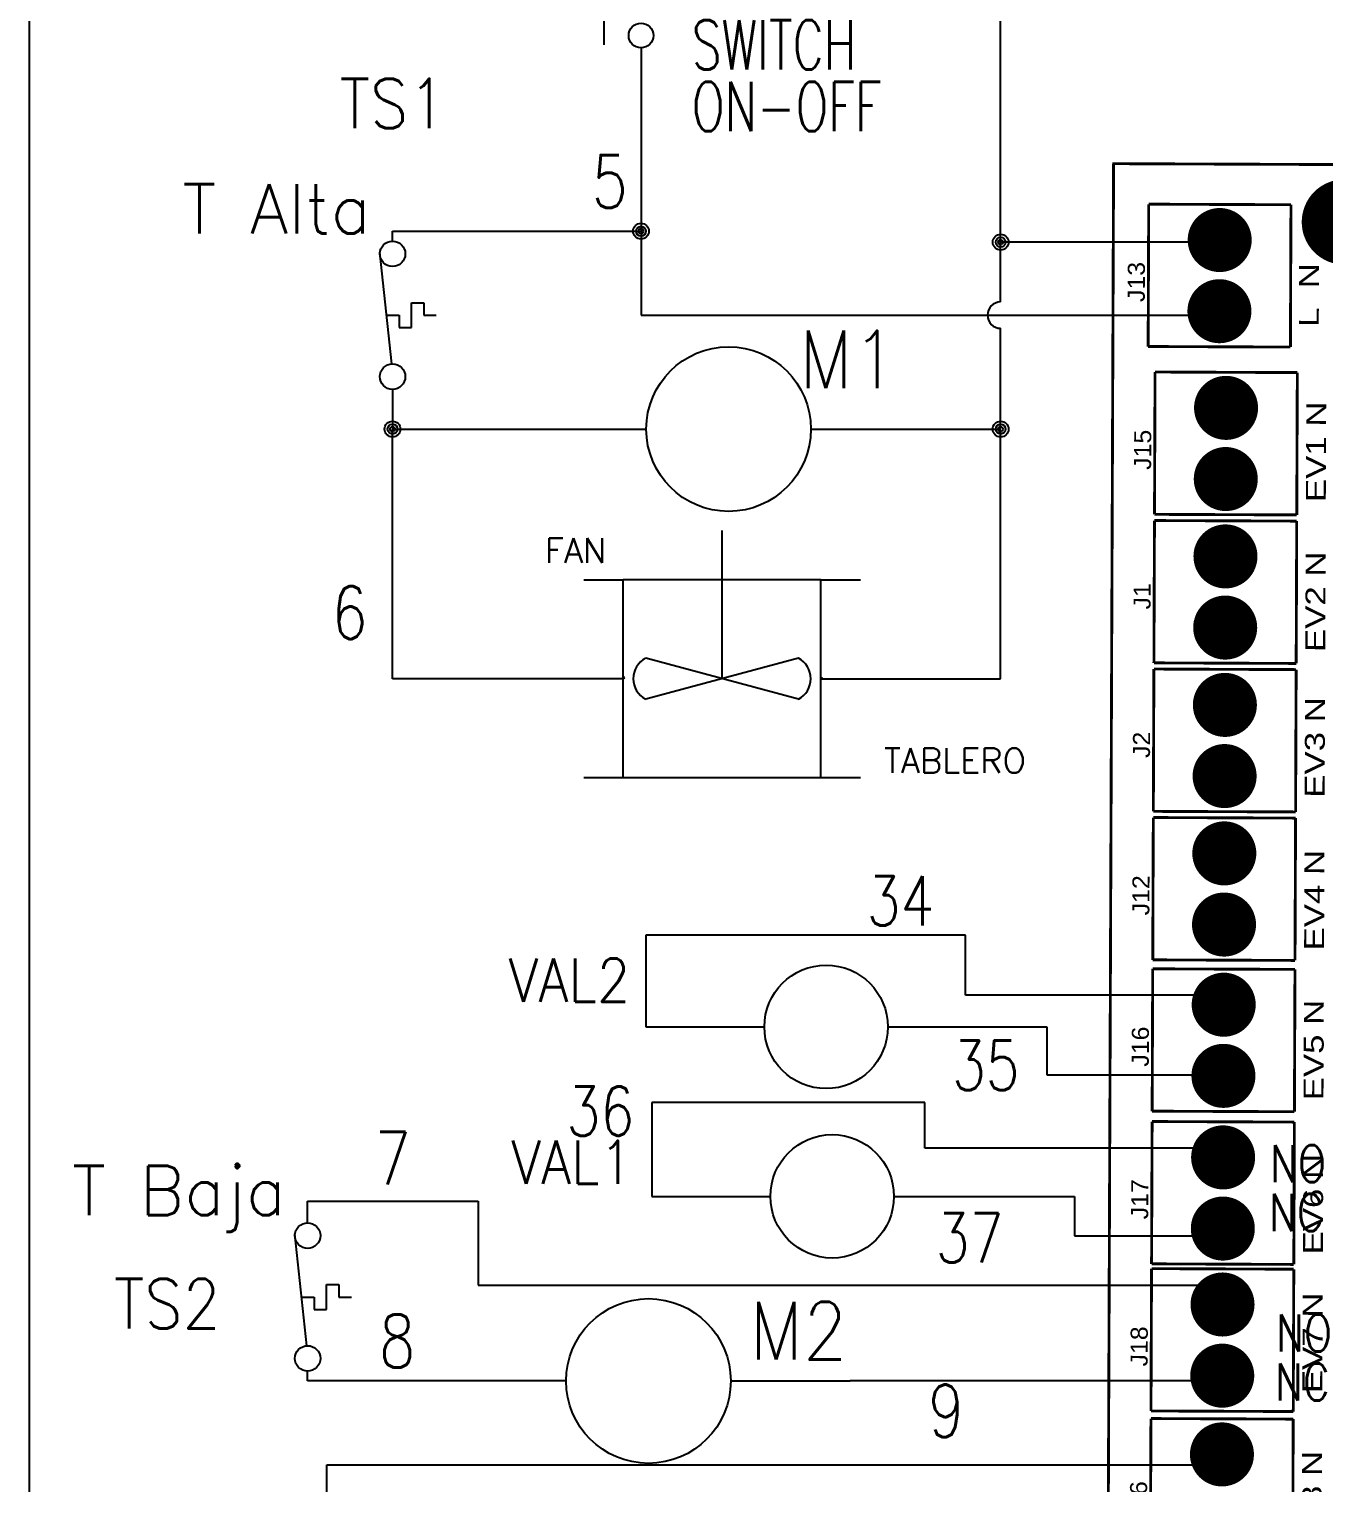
# Model space of a CAD drawing. Header units: millimetres. Extents: x 2766.7 to 2787.4, y 1526.7 to 1542.9.
# Drawn here: x 2766.67 to 2771.59, y 1534.52 to 1540.04 of the extents above; entities that cross this region are included whole.
import ezdxf
from ezdxf.enums import TextEntityAlignment as Align

# ---------------------------------------------------------------- set-up
doc = ezdxf.new("R2010")
doc.units = ezdxf.units.MM
for name, color, linetype in [('BLK_12AWG', 7, 'Continuous'), ('DESC', 250, 'Continuous'), ('MISC', 7, 'Continuous'), ('SYMS', 7, 'Continuous'), ('TAGS', 150, 'Continuous'), ('TERMS', 123, 'Continuous'), ('WIREFIXED', 7, 'Continuous'), ('WIRENO', 250, 'Continuous'), ('WIRES', 7, 'Continuous'), ('XREF', 7, 'Continuous')]:
    doc.layers.add(name, color=color, linetype=linetype)
doc.styles.get("Standard").update_dxf_attribs({"font": 'arial.ttf'})
doc.styles.add('WD', font='romans.shx')

# ---------------------------------------------------------------- blocks, each defined once
blk = doc.blocks.new('VPB11')
for p, q in [((-0.0938, 0.1849), (-0.0938, -0.1801)), ((-0.2022, 0), (-0.0938, 0))]:
    blk.add_line(p, q)
for centre in [(0, 0.1562), (0, -0.1562)]:
    blk.add_circle(centre, 0.0312)
at = {"style": 'WD'}
for tag, p, width in [('INST', (0.1269, 0.3902), 0.7), ('LOC', (0.1269, 0.2206), 0.7), ('TAG1', (0.1269, 0.0644), 0.9), ('XREF', (0.1287, -0.09), 0.7), ('DESC1', (0.1287, -0.242), 0.7), ('DESC2', (0.1287, -0.3982), 0.7)]:
    blk.add_attdef(tag, p, '', height=0.125, dxfattribs=dict(at, width=width))
at = {"linetype": 'Continuous', "style": 'WD'}
for tag, height, flags, p in [('TERM01', 0.125, 8, (-0.055, 0.2223)), ('CAT', 0.01, 9, (-0.1421, -0.0731)), ('MFG', 0.01, 9, (-0.1421, -0.0881))]:
    blk.add_attdef(tag, text='', height=height, dxfattribs=dict(at, flags=flags)).set_placement(p, align=Align.RIGHT)
at = {"color": 7, "style": 'WD', "flags": 1}
for tag, p in [('X2TERM01', (0, 0.1875)), ('X8TERM02', (0, -0.1875))]:
    blk.add_attdef(tag, p, '', height=0.0125, dxfattribs=at)
at = {"color": 7, "style": 'WD'}
for tag, p in [('X4LINK', (-0.2656, 0)), ('X1LINK', (0, 0))]:
    blk.add_attdef(tag, p, '', height=0.01, dxfattribs=at)
at = {"style": 'WD'}
for tag, flags, p in [('FAMILY', 9, (-0.1421, -0.0365)), ('CONTACT', 1, (-0.1421, -0.0531))]:
    blk.add_attdef(tag, text='', height=0.01, dxfattribs=dict(at, flags=flags)).set_placement(p, align=Align.RIGHT)
at = {"linetype": 'Continuous', "style": 'WD', "flags": 9}
blk.add_attdef('ASSYCODE', text='', height=0.01, dxfattribs=at).set_placement((-0.1551, -0.1064), align=Align.CENTER)
at = {"linetype": 'Continuous', "style": 'WD', "flags": 8}
blk.add_attdef('TERM02', text='', height=0.125, dxfattribs=at).set_placement((-0.0407, -0.2291), align=Align.TOP_RIGHT)
blk = doc.blocks.new('VTS12')
at = {"linetype": 'Continuous'}
blk.add_line((-0.002, -0.1231), (-0.0326, 0.1594), dxfattribs=at)
for p, q in [((-0.0153, 0), (0.0168, 0)), ((0.0168, 0), (0.0168, -0.0312)), ((0.0481, -0.0312), (0.0481, 0.0312)), ((0.0481, 0.0312), (0.0793, 0.0312)), ((0.0793, 0.0312), (0.0793, 0)), ((0.0793, 0), (0.1106, 0)), ((0.0168, -0.0312), (0.0481, -0.0312))]:
    blk.add_line(p, q)
for centre in [(0, 0.1553), (0, -0.1553)]:
    blk.add_circle(centre, 0.0322)
at = {"style": 'WD'}
for tag, p, width in [('INST', (0.1894, 0.3902), 0.7), ('LOC', (0.1894, 0.2206), 0.7), ('TAG1', (0.1894, 0.0644), 0.9), ('XREF', (0.1912, -0.09), 0.7), ('DESC1', (0.1912, -0.242), 0.7), ('DESC2', (0.1912, -0.3982), 0.7), ('RATING1', (0.1875, -0.5545), 0.7), ('WDTAGALT', (0.1868, -0.7158), 0.7)]:
    blk.add_attdef(tag, p, '', height=0.125, dxfattribs=dict(at, width=width))
at = {"linetype": 'Continuous', "style": 'WD'}
for tag, height, flags, p in [('TERM01', 0.125, 8, (-0.055, 0.2066)), ('CAT', 0.01, 9, (-0.0796, -0.0731)), ('MFG', 0.01, 9, (-0.0796, -0.0881))]:
    blk.add_attdef(tag, text='', height=height, dxfattribs=dict(at, flags=flags)).set_placement(p, align=Align.RIGHT)
at = {"color": 7, "style": 'WD', "flags": 1}
for tag, p in [('X2TERM01', (0, 0.1875)), ('X8TERM02', (0, -0.1875))]:
    blk.add_attdef(tag, p, '', height=0.0125, dxfattribs=at)
at = {"color": 7, "style": 'WD'}
for tag, p in [('X4LINK', (-0.1094, 0)), ('X1LINK', (0.1562, 0))]:
    blk.add_attdef(tag, p, '', height=0.01, dxfattribs=at)
at = {"style": 'WD'}
for tag, flags, p in [('FAMILY', 9, (-0.0796, -0.0365)), ('CONTACT', 1, (-0.0796, -0.0531))]:
    blk.add_attdef(tag, text='', height=0.01, dxfattribs=dict(at, flags=flags)).set_placement(p, align=Align.RIGHT)
at = {"linetype": 'Continuous', "style": 'WD', "flags": 9}
blk.add_attdef('ASSYCODE', text='', height=0.01, dxfattribs=at).set_placement((-0.0938, -0.125), align=Align.CENTER)
at = {"linetype": 'Continuous', "style": 'WD', "flags": 8}
blk.add_attdef('TERM02', text='', height=0.125, dxfattribs=at).set_placement((-0.0407, -0.2134), align=Align.TOP_RIGHT)
blk = doc.blocks.new('VM1_AXIAL_FLOW_FAN1')
for p, q in [((0, 0), (0, 0.75)), ((-0.7, 0.5), (-0.5, 0.5)), ((-0.5, -0.5), (-0.5, 0.5)), ((0.5, 0.5), (-0.5, 0.5)), ((0.5, -0.5), (0.5, 0.5)), ((0.5, 0.5), (0.7, 0.5)), ((0.3864, -0.1035), (-0.3864, 0.1035)), ((0.3864, 0.1035), (-0.3864, -0.1035)), ((-0.7, -0.5), (-0.5, -0.5)), ((-0.5, -0.5), (0.5, -0.5)), ((0.5, -0.5), (0.7, -0.5))]:
    blk.add_line(p, q)
for centre, start, end in [((-0.3333, 0), 117.1247, 242.8753), ((0.3333, 0), 297.1247, 62.8753)]:
    blk.add_arc(centre, 0.1163, start, end)
at = {"style": 'WD'}
for tag, height, p in [('INST', 0.125, (-0.5855, 0.9568)), ('LOC', 0.125, (-0.5876, 0.7768)), ('TAG1', 0.125, (-0.5855, 0.5862)), ('TERM01', 0.0625, (-0.5105, 0.0158))]:
    blk.add_attdef(tag, text='', height=height, dxfattribs=at).set_placement(p, align=Align.RIGHT)
for tag, p, height in [('TERM04', (0.009, 0.76), 0.0625), ('X2TERM04', (0, 0.75), 0.005), ('TERM03', (0.5107, 0.0122), 0.0625), ('X4TERM01', (-0.5, 0), 0.01), ('X1TERM03', (0.5, 0), 0.005), ('RATING1', (0.8198, -0.2606), 0.125), ('DESC1', (0.8198, -0.4771), 0.125), ('X8TERM02', (0, -0.5), 0.005), ('TERM02', (0.0022, -0.5727), 0.0625), ('DESC2', (0.8198, -0.661), 0.125), ('DESC3', (0.8198, -0.851), 0.125), ('WDTAGALT', (0.8274, -1.0324), 0.125)]:
    blk.add_attdef(tag, p, '', height=height, dxfattribs=at)
blk.add_attdef('XREF', text='', height=0.0625, rotation=0.0625, dxfattribs=at).set_placement((0.7427, 0.5951), align=Align.TOP_CENTER)
at = {"style": 'WD', "flags": 1}
for tag, p in [('FAMILY', (-0.659, -0.3005)), ('CAT', (-0.659, -0.3447)), ('MFG', (-0.6574, -0.3763)), ('WDTYPE', (-0.6443, -0.4416)), ('ASSYCODE', (-0.6293, -0.4054))]:
    blk.add_attdef(tag, text='', height=0.01, dxfattribs=at).set_placement(p, align=Align.CENTER)
blk = doc.blocks.new('EPAD')
at = {"const_width": 0.5}
blk.add_lwpolyline([(-0.25, 0, 1), (0.25, 0, 1)], format="xyb", close=True, dxfattribs=at)
blk = doc.blocks.new('to')
at = {"const_width": 0.008}
for points in [[(6.7028, -0.7209), (6.7028, -1.1209)], [(6.7028, -0.7209), (7.1028, -0.7209)], [(6.7028, -0.7209), (6.7028, -1.1209)], [(6.7028, -0.7209), (7.1028, -0.7209)], [(6.7028, -0.7209), (6.7028, -1.1209)], [(6.7028, -0.7209), (7.1028, -0.7209)], [(7.1028, -0.7209), (7.1028, -1.1209)], [(7.1028, -0.7209), (7.1028, -1.1209)], [(7.1028, -0.7209), (7.1028, -1.1209)], [(3.2902, -0.7406), (3.6902, -0.7406)], [(3.2902, -0.7406), (3.6902, -0.7406)], [(3.2902, -0.7406), (3.6902, -0.7406)], [(3.6902, -0.7406), (3.6902, -1.1406)], [(3.6902, -0.7406), (3.6902, -1.1406)], [(3.6902, -0.7406), (3.6902, -1.1406)], [(3.7115, -0.7406), (3.7115, -1.1406)], [(3.7115, -0.7406), (4.1115, -0.7406)], [(3.7115, -0.7406), (3.7115, -1.1406)], [(3.7115, -0.7406), (4.1115, -0.7406)], [(3.7115, -0.7406), (3.7115, -1.1406)], [(3.7115, -0.7406), (4.1115, -0.7406)], [(4.1115, -0.7406), (4.1115, -1.1406)], [(4.1115, -0.7406), (4.1115, -1.1406)], [(4.1115, -0.7406), (4.1115, -1.1406)], [(4.1249, -0.7406), (4.1249, -1.1406)], [(4.1249, -0.7406), (4.5249, -0.7406)], [(4.1249, -0.7406), (4.1249, -1.1406)], [(4.1249, -0.7406), (4.5249, -0.7406)], [(4.1249, -0.7406), (4.1249, -1.1406)], [(4.1249, -0.7406), (4.5249, -0.7406)], [(4.5249, -0.7406), (4.5249, -1.1406)], [(4.5249, -0.7406), (4.5249, -1.1406)], [(4.5249, -0.7406), (4.5249, -1.1406)], [(4.554, -0.7406), (4.554, -1.1406)], [(4.554, -0.7406), (4.954, -0.7406)], [(4.554, -0.7406), (4.554, -1.1406)], [(4.554, -0.7406), (4.954, -0.7406)], [(4.554, -0.7406), (4.554, -1.1406)], [(4.554, -0.7406), (4.954, -0.7406)], [(4.954, -0.7406), (4.954, -1.1406)], [(4.954, -0.7406), (4.954, -1.1406)], [(4.954, -0.7406), (4.954, -1.1406)], [(4.9792, -0.7406), (4.9792, -1.1406)], [(4.9792, -0.7406), (5.3792, -0.7406)], [(4.9792, -0.7406), (4.9792, -1.1406)], [(4.9792, -0.7406), (5.3792, -0.7406)], [(4.9792, -0.7406), (4.9792, -1.1406)], [(4.9792, -0.7406), (5.3792, -0.7406)], [(5.3792, -0.7406), (5.3792, -1.1406)], [(5.3792, -0.7406), (5.3792, -1.1406)], [(5.3792, -0.7406), (5.3792, -1.1406)], [(5.3965, -0.7406), (5.3965, -1.1406)], [(5.3965, -0.7406), (5.7965, -0.7406)], [(5.3965, -0.7406), (5.3965, -1.1406)], [(5.3965, -0.7406), (5.7965, -0.7406)], [(5.3965, -0.7406), (5.3965, -1.1406)], [(5.3965, -0.7406), (5.7965, -0.7406)], [(5.7965, -0.7406), (5.7965, -1.1406)], [(5.7965, -0.7406), (5.7965, -1.1406)], [(5.7965, -0.7406), (5.7965, -1.1406)], [(5.8138, -0.7406), (5.8138, -1.1406)], [(5.8138, -0.7406), (6.2138, -0.7406)], [(5.8138, -0.7406), (5.8138, -1.1406)], [(5.8138, -0.7406), (6.2138, -0.7406)], [(5.8138, -0.7406), (5.8138, -1.1406)], [(5.8138, -0.7406), (6.2138, -0.7406)], [(6.2138, -0.7406), (6.2138, -1.1406)], [(6.2138, -0.7406), (6.2138, -1.1406)], [(6.2138, -0.7406), (6.2138, -1.1406)], [(6.2312, -0.7406), (6.2312, -1.1406)], [(6.2312, -0.7406), (6.6312, -0.7406)], [(6.2312, -0.7406), (6.2312, -1.1406)], [(6.2312, -0.7406), (6.6312, -0.7406)], [(6.2312, -0.7406), (6.2312, -1.1406)], [(6.2312, -0.7406), (6.6312, -0.7406)], [(6.6312, -0.7406), (6.6312, -1.1406)], [(6.6312, -0.7406), (6.6312, -1.1406)], [(6.6312, -0.7406), (6.6312, -1.1406)], [(3.2902, -1.1406), (3.6902, -1.1406)], [(3.2902, -1.1406), (3.6902, -1.1406)], [(3.2902, -1.1406), (3.6902, -1.1406)], [(3.7115, -1.1406), (4.1115, -1.1406)], [(3.7115, -1.1406), (4.1115, -1.1406)], [(3.7115, -1.1406), (4.1115, -1.1406)], [(4.1249, -1.1406), (4.5249, -1.1406)], [(4.1249, -1.1406), (4.5249, -1.1406)], [(4.1249, -1.1406), (4.5249, -1.1406)], [(4.554, -1.1406), (4.954, -1.1406)], [(4.554, -1.1406), (4.954, -1.1406)], [(4.554, -1.1406), (4.954, -1.1406)], [(4.9792, -1.1406), (5.3792, -1.1406)], [(4.9792, -1.1406), (5.3792, -1.1406)], [(4.9792, -1.1406), (5.3792, -1.1406)], [(5.3965, -1.1406), (5.7965, -1.1406)], [(5.3965, -1.1406), (5.7965, -1.1406)], [(5.3965, -1.1406), (5.7965, -1.1406)], [(5.8138, -1.1406), (6.2138, -1.1406)], [(5.8138, -1.1406), (6.2138, -1.1406)], [(5.8138, -1.1406), (6.2138, -1.1406)], [(6.2312, -1.1406), (6.6312, -1.1406)], [(6.2312, -1.1406), (6.6312, -1.1406)], [(6.2312, -1.1406), (6.6312, -1.1406)], [(6.7028, -1.1209), (7.1028, -1.1209)], [(6.7028, -1.1209), (7.1028, -1.1209)], [(6.7028, -1.1209), (7.1028, -1.1209)]]:
    blk.add_lwpolyline(points, dxfattribs=at)
for p, xscale, yscale in [((3.5902, -0.9406), 0.18, 0.18), ((3.8115, -0.9406), 0.18, 0.18), ((4.0115, -0.9406), 0.18, 0.18), ((4.2249, -0.9406), 0.18, 0.18), ((4.4249, -0.9406), 0.18, 0.18), ((4.654, -0.9406), 0.18, 0.18), ((4.854, -0.9406), 0.18, 0.18), ((5.0792, -0.9406), 0.18, 0.18), ((5.2792, -0.9406), 0.18, 0.18), ((5.4965, -0.9406), 0.18, 0.18), ((5.6965, -0.9406), 0.18, 0.18), ((5.9138, -0.9406), 0.18, 0.18), ((6.1138, -0.9406), 0.18, 0.18), ((6.3312, -0.9406), 0.18, 0.18), ((6.5312, -0.9406), 0.18, 0.18), ((6.8028, -0.9209), 0.18, 0.18), ((7.0028, -0.9209), 0.18, 0.18), ((7.0548, -1.2713), 0.24, 0.24)]:
    blk.add_blockref('EPAD', p, dxfattribs=dict(xscale=xscale, yscale=yscale))
for s, height, width, p in [('J6', 0.048, 1.041667, (3.4402, -0.7306)), ('J6', 0.048, 1.041667, (3.4402, -0.7306)), ('J6', 0.048, 1.041667, (3.4402, -0.7306)), ('J18', 0.048, 1.041667, (3.8365, -0.7306)), ('J18', 0.048, 1.041667, (3.8365, -0.7306)), ('J18', 0.048, 1.041667, (3.8365, -0.7306)), ('J17', 0.048, 1.041667, (4.2499, -0.7306)), ('J17', 0.048, 1.041667, (4.2499, -0.7306)), ('J17', 0.048, 1.041667, (4.2499, -0.7306)), ('J16', 0.048, 1.041667, (4.679, -0.7306)), ('J16', 0.048, 1.041667, (4.679, -0.7306)), ('J16', 0.048, 1.041667, (4.679, -0.7306)), ('J12', 0.048, 1.041667, (5.1042, -0.7306)), ('J12', 0.048, 1.041667, (5.1042, -0.7306)), ('J12', 0.048, 1.041667, (5.1042, -0.7306)), ('J2', 0.048, 1.041667, (5.5465, -0.7306)), ('J2', 0.048, 1.041667, (5.5465, -0.7306)), ('J2', 0.048, 1.041667, (5.5465, -0.7306)), ('J1', 0.048, 1.041667, (5.9638, -0.7306)), ('J1', 0.048, 1.041667, (5.9638, -0.7306)), ('J1', 0.048, 1.041667, (5.9638, -0.7306)), ('J15', 0.048, 1.041667, (6.3562, -0.7306)), ('J15', 0.048, 1.041667, (6.3562, -0.7306)), ('J15', 0.048, 1.041667, (6.3562, -0.7306)), ('J13', 0.048, 1.041667, (6.8278, -0.7109)), ('J13', 0.048, 1.041667, (6.8278, -0.7109)), ('J13', 0.048, 1.041667, (6.8278, -0.7109)), ('L  N', 0.056, 1.25, (6.7595, -1.2004)), ('L  N', 0.056, 1.25, (6.7595, -1.2004)), ('L  N', 0.056, 1.25, (6.7595, -1.2004)), ('EV8 N', 0.056, 1.25, (3.3186, -1.2221)), ('EV8 N', 0.056, 1.25, (3.3186, -1.2221)), ('EV8 N', 0.056, 1.25, (3.3186, -1.2221)), ('EV7 N', 0.056, 1.25, (3.7634, -1.2221)), ('EV7 N', 0.056, 1.25, (3.7634, -1.2221)), ('EV7 N', 0.056, 1.25, (3.7634, -1.2221)), ('EV6 N', 0.056, 1.25, (4.1532, -1.2221)), ('EV6 N', 0.056, 1.25, (4.1532, -1.2221)), ('EV6 N', 0.056, 1.25, (4.1532, -1.2221)), ('EV5 N', 0.056, 1.25, (4.5863, -1.2221)), ('EV5 N', 0.056, 1.25, (4.5863, -1.2221)), ('EV5 N', 0.056, 1.25, (4.5863, -1.2221)), ('EV4 N', 0.056, 1.25, (5.0075, -1.2221)), ('EV4 N', 0.056, 1.25, (5.0075, -1.2221)), ('EV4 N', 0.056, 1.25, (5.0075, -1.2221)), ('EV3 N', 0.056, 1.25, (5.4367, -1.2221)), ('EV3 N', 0.056, 1.25, (5.4367, -1.2221)), ('EV3 N', 0.056, 1.25, (5.4367, -1.2221)), ('EV2 N', 0.056, 1.25, (5.8461, -1.2221)), ('EV2 N', 0.056, 1.25, (5.8461, -1.2221)), ('EV2 N', 0.056, 1.25, (5.8461, -1.2221)), ('EV1 N', 0.056, 1.25, (6.2674, -1.2221)), ('EV1 N', 0.056, 1.25, (6.2674, -1.2221)), ('EV1 N', 0.056, 1.25, (6.2674, -1.2221))]:
    blk.add_text(s, height=height, dxfattribs=dict(width=width)).set_placement(p)
blk = doc.blocks.new('tarjeta AUT')
at = {"const_width": 0.008}
blk.add_lwpolyline([(0.4144, -3.6276), (7.0798, -3.6276), (7.0798, -0.4859), (0.4144, -0.4859), (0.4144, -3.6276)], dxfattribs=at)
blk.add_lwpolyline([(0.4144, -3.6276), (7.0798, -3.6276), (7.0798, -0.4859), (0.4144, -0.4859), (0.4144, -3.6276)], dxfattribs=at)
blk.add_lwpolyline([(0.4144, -3.6276), (7.0798, -3.6276), (7.0798, -0.4859), (0.4144, -0.4859), (0.4144, -3.6276)], dxfattribs=at)
blk.add_blockref('to', (-0.1364, 0.1358))
blk = doc.blocks.new('HMS1')
blk.add_circle((0, 0), 0.1562)
at = {"style": 'WD'}
for tag, height, width, p in [('INST', 0.0625, 0.7, (0.0055, 0.4286)), ('LOC', 0.0625, 0.7, (0.0055, 0.3438)), ('TAG1', 0.1094, 0.9, (0, 0.2024))]:
    blk.add_attdef(tag, text='', height=height, dxfattribs=dict(at, width=width)).set_placement(p, align=Align.CENTER)
at = {"style": 'WD', "flags": 9}
blk.add_attdef('FAMILY', text='', height=0.01, dxfattribs=at).set_placement((-0.0053, 0.1698), align=Align.CENTER)
at = {"style": 'WD'}
for tag, p, height, width in [('DESC1', (1.126, 0.0601), 0.1094, 0.9), ('DESC2', (1.126, -0.0828), 0.1094, 0.9), ('DESC3', (1.126, -0.2256), 0.1094, 0.9), ('XREFNO', (1.3251, -0.3928), 0.0938, 0.8), ('XREFNC', (1.3151, -0.5165), 0.0938, 0.8)]:
    blk.add_attdef(tag, p, '', height=height, dxfattribs=dict(at, width=width))
at = {"linetype": 'Continuous', "style": 'WD', "flags": 1}
for tag, p in [('MFG', (0, 0.1404)), ('CAT', (0, 0.1593))]:
    blk.add_attdef(tag, text='', height=0.01, dxfattribs=at).set_placement(p, align=Align.MIDDLE)
at = {"linetype": 'Continuous', "style": 'WD', "flags": 9}
blk.add_attdef('ASSYCODE', text='', height=0.01, dxfattribs=at).set_placement((0.0004, 0.1129), align=Align.CENTER)
at = {"style": 'WD', "flags": 1}
for tag, p in [('X4TERM01', (-0.1562, 0)), ('X1TERM02', (0.1562, 0))]:
    blk.add_attdef(tag, p, '', height=0.0109, dxfattribs=at)
at = {"linetype": 'Continuous', "style": 'WD'}
blk.add_attdef('TERM01', text='', height=0.0625, dxfattribs=at).set_placement((-0.2, -0.0349), align=Align.TOP_RIGHT)
blk.add_attdef('TERM02', text='', height=0.0625, dxfattribs=at).set_placement((0.2, -0.0349), align=Align.TOP_LEFT)
at = {"style": 'WD', "width": 0.8, "flags": 8}
for tag, p in [('NO', (1.1233, -0.3928)), ('NC', (1.1207, -0.5165))]:
    blk.add_attdef(tag, p, '', height=0.0938, dxfattribs=at)
blk = doc.blocks.new('WDDOT')
for radius in [0.03, 0.0187, 0.00929]:
    blk.add_circle((0, 0), radius)
blk = doc.blocks.new('WD_WNV')
at = {"linetype": 'Continuous', "style": 'WD', "width": 0.8}
blk.add_attdef('WIRENO', text='', height=0.125, dxfattribs=at).set_placement((-0.05, 0), align=Align.MIDDLE_RIGHT)
at = {"style": 'WD', "flags": 1}
for tag, p in [('W01USER', (-0.0625, 0.0938)), ('W02USER', (-0.0625, 0.0859)), ('W03USER', (-0.0625, 0.0781)), ('W04USER', (-0.0625, 0.0703)), ('W05USER', (-0.0625, 0.0625)), ('W06USER', (-0.0625, 0.0547)), ('W07USER', (-0.0625, 0.0469)), ('W08USER', (-0.0625, 0.0391)), ('W09USER', (-0.0625, 0.0312)), ('W10USER', (-0.0625, 0.0234))]:
    blk.add_attdef(tag, text='', height=0.005, dxfattribs=at).set_placement(p, align=Align.CENTER)
blk = doc.blocks.new('WD_WNH')
at = {"linetype": 'Continuous', "style": 'WD', "width": 0.8}
blk.add_attdef('WIRENO', text='', height=0.125, dxfattribs=at).set_placement((0, 0.0625), align=Align.CENTER)
at = {"style": 'WD', "flags": 1}
for tag, p in [('W01USER', (0, 0.0781)), ('W02USER', (0, 0.0703)), ('W03USER', (0, 0.0625)), ('W04USER', (0, 0.0547)), ('W05USER', (0, 0.0469)), ('W06USER', (0, 0.0391)), ('W07USER', (0, 0.0312)), ('W08USER', (0, 0.0234)), ('W09USER', (0, 0.0156)), ('W10USER', (0, 0.0078))]:
    blk.add_attdef(tag, text='', height=0.005, dxfattribs=at).set_placement(p, align=Align.CENTER)
blk = doc.blocks.new('HCR1')
blk.add_circle((0, 0), 0.1562)
at = {"style": 'WD'}
for tag, height, width, p in [('INST', 0.0625, 0.7, (0.0055, 0.4286)), ('LOC', 0.0625, 0.7, (0.0055, 0.3438)), ('TAG1', 0.1094, 0.9, (0, 0.2024))]:
    blk.add_attdef(tag, text='', height=height, dxfattribs=dict(at, width=width)).set_placement(p, align=Align.CENTER)
at = {"style": 'WD', "flags": 9}
blk.add_attdef('FAMILY', text='', height=0.01, dxfattribs=at).set_placement((-0.0053, 0.1698), align=Align.CENTER)
at = {"linetype": 'Continuous', "style": 'WD', "flags": 1}
for tag, p in [('CAT', (0, 0.1593)), ('MFG', (0, 0.1404))]:
    blk.add_attdef(tag, text='', height=0.01, dxfattribs=at).set_placement(p, align=Align.MIDDLE)
at = {"style": 'WD'}
for tag, p, height, width in [('DESC1', (1.126, 0.0601), 0.1094, 0.9), ('DESC2', (1.126, -0.0828), 0.1094, 0.9), ('DESC3', (1.126, -0.2256), 0.1094, 0.9), ('XREFNO', (1.3251, -0.3928), 0.0938, 0.8), ('XREFNC', (1.3151, -0.5165), 0.0938, 0.8)]:
    blk.add_attdef(tag, p, '', height=height, dxfattribs=dict(at, width=width))
at = {"linetype": 'Continuous', "style": 'WD', "flags": 9}
blk.add_attdef('ASSYCODE', text='', height=0.01, dxfattribs=at).set_placement((0, 0.125), align=Align.CENTER)
at = {"style": 'WD', "flags": 1}
for tag, p in [('X4TERM01', (-0.1562, 0)), ('X1TERM02', (0.1562, 0))]:
    blk.add_attdef(tag, p, '', height=0.0109, dxfattribs=at)
at = {"linetype": 'Continuous', "style": 'WD'}
blk.add_attdef('TERM01', text='', height=0.0625, dxfattribs=at).set_placement((-0.2, -0.0349), align=Align.TOP_RIGHT)
blk.add_attdef('TERM02', text='', height=0.0625, dxfattribs=at).set_placement((0.2, -0.0349), align=Align.TOP_LEFT)
at = {"style": 'WD', "width": 0.8, "flags": 8}
for tag, p in [('NO', (1.1233, -0.3928)), ('NC', (1.1207, -0.5165))]:
    blk.add_attdef(tag, p, '', height=0.0938, dxfattribs=at)

msp = doc.modelspace()

# ---------------------------------------------------------------- linework, layer by layer
at = {"color": 7, "linetype": 'Continuous'}
msp.add_line((2766.6665, 1542.9037), (2766.6665, 1526.7187), dxfattribs=at)
at = {"layer": 'BLK_12AWG'}
for p, q in [((2770.3545, 1539.0015), (2770.3545, 1541.8183)), ((2771.1862, 1539.2284), (2770.3545, 1539.2284)), ((2770.3545, 1537.5722), (2770.3545, 1538.9015)), ((2769.6345, 1538.5192), (2770.3545, 1538.5192)), ((2769.6721, 1537.5722), (2770.3545, 1537.5722))]:
    msp.add_line(p, q, dxfattribs=at)
msp.add_arc((2770.3545, 1538.9515), 0.05, 90, 270, dxfattribs=at)
at = {"layer": 'WIRES'}
for p, q in [((2768.9895, 1539.9654), (2768.9895, 1538.9515)), ((2768.0463, 1539.2324), (2768.0463, 1539.2699)), ((2768.0463, 1539.2699), (2768.9895, 1539.2699)), ((2768.9895, 1538.9515), (2771.1716, 1538.9515)), ((2768.0463, 1538.6699), (2768.0463, 1538.5192)), ((2768.0463, 1538.5192), (2769.0095, 1538.5192)), ((2768.0463, 1537.5722), (2768.0463, 1538.5192)), ((2768.9221, 1537.5722), (2768.0463, 1537.5722)), ((2770.2213, 1536.5995), (2769.0078, 1536.5995)), ((2769.0078, 1536.5995), (2769.0078, 1536.2511)), ((2770.2213, 1536.3712), (2770.2213, 1536.5995)), ((2771.1968, 1536.3712), (2770.2213, 1536.3712)), ((2769.0078, 1536.2511), (2769.4578, 1536.2511)), ((2769.9265, 1536.2511), (2770.53, 1536.2511)), ((2770.53, 1536.2511), (2770.53, 1536.0688)), ((2770.53, 1536.0688), (2771.1474, 1536.0688)), ((2770.067, 1535.9639), (2769.0308, 1535.9639)), ((2769.0308, 1535.9639), (2769.0308, 1535.6081)), ((2770.067, 1535.7911), (2770.067, 1535.9639)), ((2771.2277, 1535.7911), (2770.067, 1535.7911)), ((2767.724, 1535.5075), (2767.724, 1535.5901)), ((2767.724, 1535.5901), (2768.3719, 1535.5901)), ((2768.3719, 1535.5901), (2768.3719, 1535.2711)), ((2769.0308, 1535.6081), (2769.4808, 1535.6081)), ((2769.9495, 1535.6081), (2770.635, 1535.6081)), ((2770.635, 1535.6081), (2770.635, 1535.4579)), ((2770.635, 1535.4579), (2771.2401, 1535.4579)), ((2768.3719, 1535.2711), (2771.1818, 1535.2711)), ((2767.724, 1534.9075), (2767.724, 1534.945)), ((2768.7052, 1534.9075), (2767.724, 1534.9075)), ((2769.3302, 1534.9075), (2769.784, 1534.9075)), ((2769.784, 1534.9075), (2769.784, 1534.9092)), ((2769.784, 1534.9092), (2771.2392, 1534.9092)), ((2767.7964, 1533.1394), (2767.7964, 1534.5896)), ((2767.7964, 1534.5896), (2771.1797, 1534.5896))]:
    msp.add_line(p, q, dxfattribs=at)

# ---------------------------------------------------------------- block references
at = {"xscale": 1.350124867074582, "yscale": 1.350124867074582, "zscale": 1.350124867074582, "rotation": 89.77504890590232}
msp.add_blockref('tarjeta AUT', (2770.0899, 1529.9702), dxfattribs=at)
at = {"layer": 'SYMS'}
ref = msp.add_blockref('VPB11', (2768.9895, 1540.2467), dxfattribs=dict(at, xscale=1.5, yscale=1.5, zscale=1.5))
ref.add_attrib('DESC2', 'ON-OFF', (2769.1825, 1539.6493), dxfattribs={"layer": 'DESC', "height": 0.1875, "style": 'WD', "width": 0.7})
ref.add_attrib('DESC1', 'SWITCH', (2769.1825, 1539.8837), dxfattribs={"layer": 'DESC', "height": 0.1875, "style": 'WD', "width": 0.7})
ref.add_attrib('TAG1', 'PB1', (2769.1799, 1540.3432), dxfattribs={"layer": 'TAGS', "color": 250, "height": 0.1875, "style": 'WD', "width": 0.9})
ref = msp.add_blockref('VTS12', (2768.0463, 1538.9512), dxfattribs=dict(at, xscale=1.5, yscale=1.5, zscale=1.5))
ref.add_attrib('TAG1', 'TS1', (2767.8456, 1539.6607), dxfattribs={"layer": 'TAGS', "color": 250, "height": 0.1875, "style": 'WD', "width": 0.9})
ref.add_attrib('TERM01', 'T Alta', dxfattribs={"layer": 'TERMS', "color": 250, "linetype": 'Continuous', "height": 0.1875, "style": 'WD', "flags": 8}).set_placement((2767.9639, 1539.2611), align=Align.RIGHT)
for p in [(2768.9895, 1539.2699), (2770.3545, 1539.2284), (2768.0463, 1538.5192), (2770.3545, 1538.5192)]:
    msp.add_blockref('WDDOT', p, dxfattribs=at)
at = {"layer": 'SYMS', "color": 0}
ref = msp.add_blockref('HMS1', (2769.322, 1538.5192), dxfattribs=dict(at, xscale=2, yscale=2, zscale=2))
ref.add_attrib('TAG1', 'M1', dxfattribs={"layer": 'TAGS', "color": 250, "height": 0.21875, "style": 'WD', "width": 0.9}).set_placement((2769.7758, 1538.6739), align=Align.CENTER)
at = {"layer": 'SYMS'}
ref = msp.add_blockref('VM1_AXIAL_FLOW_FAN1', (2769.2971, 1537.5722), dxfattribs=dict(at, xscale=0.75, yscale=0.75, zscale=0.75))
ref.add_attrib('DESC1', 'TABLERO', (2769.912, 1537.2144), dxfattribs={"layer": 'DESC', "height": 0.09375, "style": 'WD'})
ref.add_attrib('X4TERM01', '6', (2768.9221, 1537.5722), dxfattribs={"layer": 'MISC', "height": 0.0075, "style": 'WD'})
ref.add_attrib('X1TERM03', '40', (2769.6721, 1537.5722), dxfattribs={"layer": 'MISC', "height": 0.00375, "style": 'WD'})
ref.add_attrib('TAG1', 'FAN', dxfattribs={"layer": 'TAGS', "color": 250, "height": 0.09375, "style": 'WD'}).set_placement((2768.858, 1538.0119), align=Align.RIGHT)
ref = msp.add_blockref('HCR1', (2769.6922, 1536.2511), dxfattribs=dict(at, xscale=1.5, yscale=1.5, zscale=1.5))
ref.add_attrib('NC', 'NC', (2771.3733, 1535.4765), dxfattribs={"layer": 'MISC', "height": 0.14062, "style": 'WD', "width": 0.8, "flags": 8})
ref.add_attrib('NO', 'NO', (2771.3771, 1535.6619), dxfattribs={"layer": 'MISC', "height": 0.14062, "style": 'WD', "width": 0.8, "flags": 8})
ref.add_attrib('TAG1', 'VAL2', dxfattribs={"layer": 'TAGS', "height": 0.16406, "style": 'WD', "width": 0.9}).set_placement((2768.7175, 1536.3465), align=Align.CENTER)
ref = msp.add_blockref('HCR1', (2769.7152, 1535.6081), dxfattribs=dict(at, xscale=1.5, yscale=1.5, zscale=1.5))
ref.add_attrib('NC', 'NC', (2771.3963, 1534.8334), dxfattribs={"layer": 'MISC', "height": 0.14062, "style": 'WD', "width": 0.8, "flags": 8})
ref.add_attrib('NO', 'NO', (2771.4001, 1535.0189), dxfattribs={"layer": 'MISC', "height": 0.14062, "style": 'WD', "width": 0.8, "flags": 8})
ref.add_attrib('TAG1', 'VAL1', dxfattribs={"layer": 'TAGS', "height": 0.16406, "style": 'WD', "width": 0.9}).set_placement((2768.7273, 1535.6554), align=Align.CENTER)
ref = msp.add_blockref('VTS12', (2767.724, 1535.2262), dxfattribs=dict(at, xscale=1.5, yscale=1.5, zscale=1.5))
ref.add_attrib('TAG1', 'TS2', (2766.9885, 1535.107), dxfattribs={"layer": 'TAGS', "color": 250, "height": 0.1875, "style": 'WD', "width": 0.9})
ref.add_attrib('TERM01', 'T Baja', dxfattribs={"layer": 'TERMS', "color": 250, "linetype": 'Continuous', "height": 0.1875, "style": 'WD', "flags": 8}).set_placement((2767.6415, 1535.5362), align=Align.RIGHT)
at = {"layer": 'SYMS', "color": 0}
ref = msp.add_blockref('HMS1', (2769.0177, 1534.9075), dxfattribs=dict(at, xscale=2, yscale=2, zscale=2))
ref.add_attrib('XREFNO', '?,?', (2771.6679, 1534.1219), dxfattribs={"layer": 'XREF', "height": 0.1875, "style": 'WD', "width": 0.8})
ref.add_attrib('TAG1', 'M2', dxfattribs={"layer": 'TAGS', "color": 250, "height": 0.21875, "style": 'WD', "width": 0.9}).set_placement((2769.5874, 1534.989), align=Align.CENTER)
at = {"layer": 'WIREFIXED'}
ref = msp.add_blockref('WD_WNH', (2769.9745, 1536.5414), dxfattribs=dict(at, xscale=1.5, yscale=1.5, zscale=1.5))
ref.add_attrib('WIRENOF', '34', dxfattribs={"linetype": 'Continuous', "height": 0.1875, "style": 'WD', "width": 0.8}).set_placement((2769.9745, 1536.6351), align=Align.CENTER)
ref = msp.add_blockref('WD_WNH', (2770.2983, 1535.9177), dxfattribs=dict(at, xscale=1.5, yscale=1.5, zscale=1.5))
ref.add_attrib('WIRENOF', '35', dxfattribs={"linetype": 'Continuous', "height": 0.1875, "style": 'WD', "width": 0.8}).set_placement((2770.2983, 1536.0115), align=Align.CENTER)
ref = msp.add_blockref('WD_WNH', (2768.8354, 1535.7439), dxfattribs=dict(at, xscale=1.5, yscale=1.5, zscale=1.5))
ref.add_attrib('WIRENOF', '36', dxfattribs={"linetype": 'Continuous', "height": 0.1875, "style": 'WD', "width": 0.8}).set_placement((2768.8354, 1535.8377), align=Align.CENTER)
ref = msp.add_blockref('WD_WNH', (2770.2369, 1535.2634), dxfattribs=dict(at, xscale=1.5, yscale=1.5, zscale=1.5))
ref.add_attrib('WIRENOF', '37', dxfattribs={"linetype": 'Continuous', "height": 0.1875, "style": 'WD', "width": 0.8}).set_placement((2770.2369, 1535.3572), align=Align.CENTER)
at = {"layer": 'WIRENO'}
ref = msp.add_blockref('WD_WNV', (2768.9895, 1539.4585), dxfattribs=at)
ref.add_attrib('WIRENO', '5', dxfattribs={"linetype": 'Continuous', "height": 0.2, "style": 'WD', "width": 0.8}).set_placement((2768.9395, 1539.4585), align=Align.MIDDLE_RIGHT)
ref = msp.add_blockref('WD_WNV', (2768.0463, 1538.5945), dxfattribs=at)
ref.add_attrib('WIRENO', '6', dxfattribs={"linetype": 'Continuous', "height": 0.2, "style": 'WD', "width": 0.8}).set_placement((2767.9519, 1537.8227), align=Align.MIDDLE_RIGHT)
ref = msp.add_blockref('WD_WNH', (2768.0479, 1535.5901), dxfattribs=at)
ref.add_attrib('WIRENO', '7', dxfattribs={"linetype": 'Continuous', "height": 0.2, "style": 'WD', "width": 0.8}).set_placement((2768.0479, 1535.6526), align=Align.CENTER)
ref = msp.add_blockref('WD_WNV', (2767.6327, 1535.2543), dxfattribs=at)
ref.add_attrib('WIRENO', '8', dxfattribs={"linetype": 'Continuous', "height": 0.2, "style": 'WD', "width": 0.8}).set_placement((2768.1324, 1535.0592), align=Align.MIDDLE_RIGHT)
ref = msp.add_blockref('WD_WNH', (2770.1378, 1535.0306), dxfattribs=at)
ref.add_attrib('WIRENO', '9', dxfattribs={"linetype": 'Continuous', "height": 0.2, "style": 'WD', "width": 0.8}).set_placement((2770.1479, 1534.6944), align=Align.CENTER)

doc.saveas('drawing.dxf')
